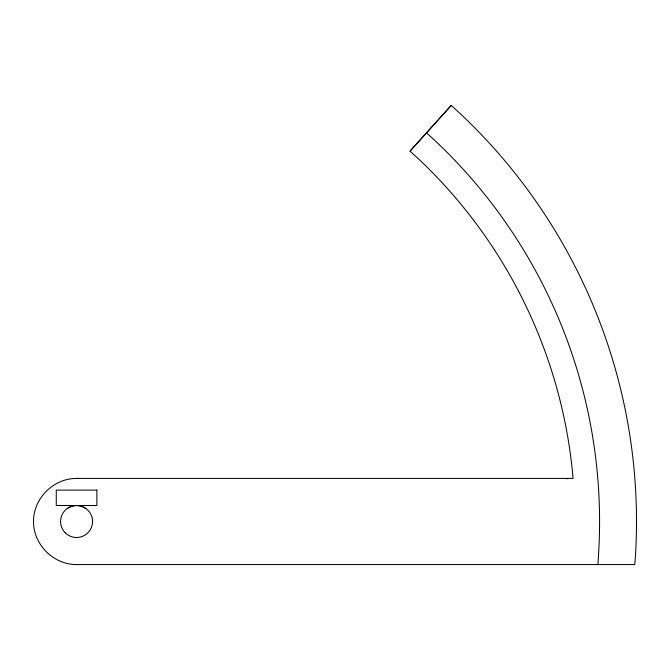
<?xml version="1.0" encoding="UTF-8"?>
<svg xmlns="http://www.w3.org/2000/svg" width="670" height="670" viewBox="0 0 670 670"><rect width="100%" height="100%" fill="white"/><g stroke="black" fill="none" stroke-linecap="round" stroke-linejoin="round"><path stroke-width="1" d="M410.023 151.16L451.195 105.433L459.871 113.322A559.927 559.927 0 0 1 635.394 556.653L634.775 564.567L76.573 564.567C53.516 564.71 33.358 544.551 33.5 521.495C33.358 498.447 53.516 478.28 76.573 478.422L573.051 478.422L572.75 474.594A498.388 498.388 0 0 0 417.745 158.187L410.023 151.16L451.195 105.433M67.343 508.589C72.569 504.56 80.576 504.56 85.802 508.589M426.472 132.844L434.595 140.239A523.002 523.002 0 0 1 598.544 554.333L597.967 564.567M566.879 478.422L566.92 478.908M76.573 478.422A43.073 43.073 0 0 1 78.608 478.472M96.874 490.113L56.263 490.113L56.263 505.498L96.874 505.498L96.874 490.113M65.258 532.809A15.996 15.996 0 0 0 92.025 525.64A15.996 15.996 0 0 0 72.427 506.043A15.996 15.996 0 0 0 65.258 532.809"/></g></svg>
